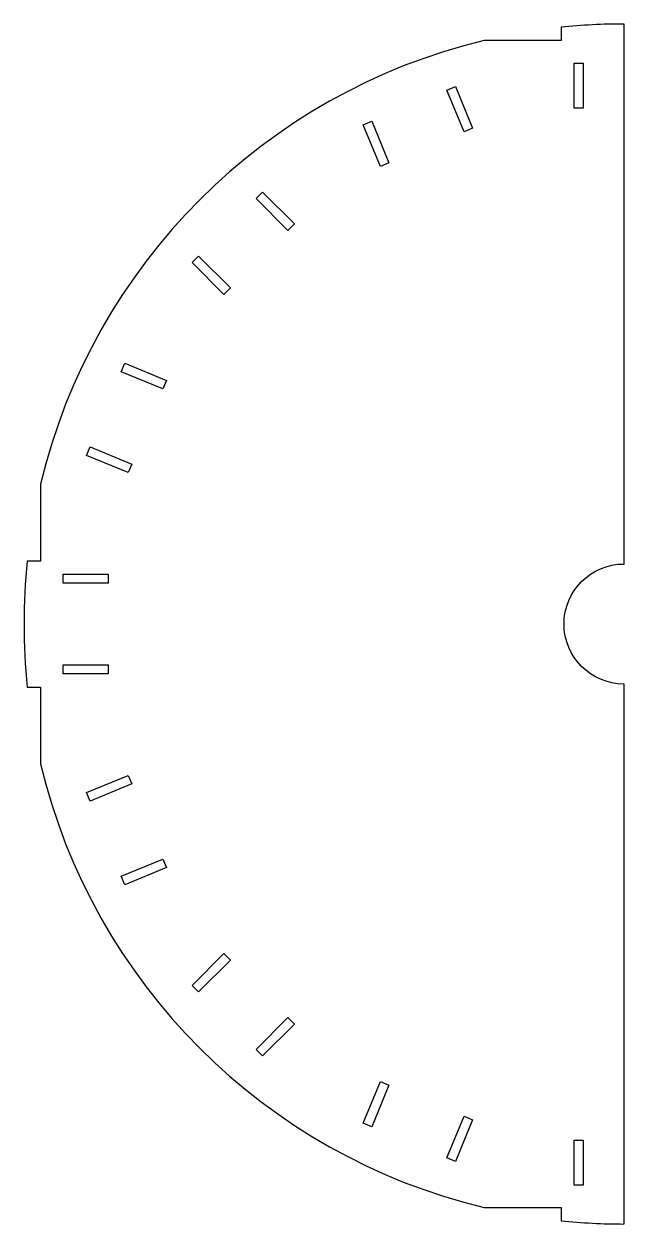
# Model space of a CAD drawing. Header units: millimetres. Extents: x -200 to 0, y -200 to 200.
import ezdxf

# ---------------------------------------------------------------- set-up
doc = ezdxf.new("R2010")
doc.units = ezdxf.units.MM
doc.layers.get('0').update_dxf_attribs({"linetype": 'CONTINUOUS'})

msp = doc.modelspace()

# ---------------------------------------------------------------- linework, layer by layer
msp.add_lwpolyline([(0, -200), (0, -20, -1), (0, 20), (0, 200, 0.026305), (-21, 198.89), (-21, 194.5), (-46.58, 194.5, 0.28233), (-194.5, 46.58), (-194.5, 21), (-198.89, 21, 0.052646), (-198.89, -21), (-194.5, -21), (-194.5, -46.58, 0.28233), (-46.58, -194.5), (-21, -194.5), (-21, -198.89, 0.026305)], format="xyb", close=True)
for points in [[(-13.56, 187), (-13.56, 172), (-16.62, 172), (-16.62, 187)], [(-59.03, 177.95), (-56.21, 179.12), (-50.47, 165.27), (-53.29, 164.1)], [(-84.09, 167.58), (-78.35, 153.72), (-81.17, 152.55), (-86.91, 166.41)], [(-122.64, 141.82), (-120.48, 143.98), (-109.87, 133.37), (-112.03, 131.21)], [(-141.82, 122.64), (-131.21, 112.03), (-133.37, 109.87), (-143.98, 120.48)], [(-167.58, 84.09), (-166.41, 86.91), (-152.55, 81.17), (-153.72, 78.35)], [(-177.95, 59.03), (-164.1, 53.29), (-165.27, 50.47), (-179.12, 56.21)], [(-187, 13.56), (-187, 16.62), (-172, 16.62), (-172, 13.56)], [(-187, -13.56), (-172, -13.56), (-172, -16.62), (-187, -16.62)], [(-177.95, -59.03), (-179.12, -56.21), (-165.27, -50.47), (-164.1, -53.29)], [(-167.58, -84.09), (-153.72, -78.35), (-152.55, -81.17), (-166.41, -86.91)], [(-141.82, -122.64), (-143.98, -120.48), (-133.37, -109.87), (-131.21, -112.03)], [(-122.64, -141.82), (-112.03, -131.21), (-109.87, -133.37), (-120.48, -143.98)], [(-84.09, -167.58), (-86.91, -166.41), (-81.17, -152.55), (-78.35, -153.72)], [(-59.03, -177.95), (-53.29, -164.1), (-50.47, -165.27), (-56.21, -179.12)], [(-13.56, -187), (-16.62, -187), (-16.62, -172), (-13.56, -172)]]:
    msp.add_lwpolyline(points, close=True)

doc.saveas('drawing.dxf')
